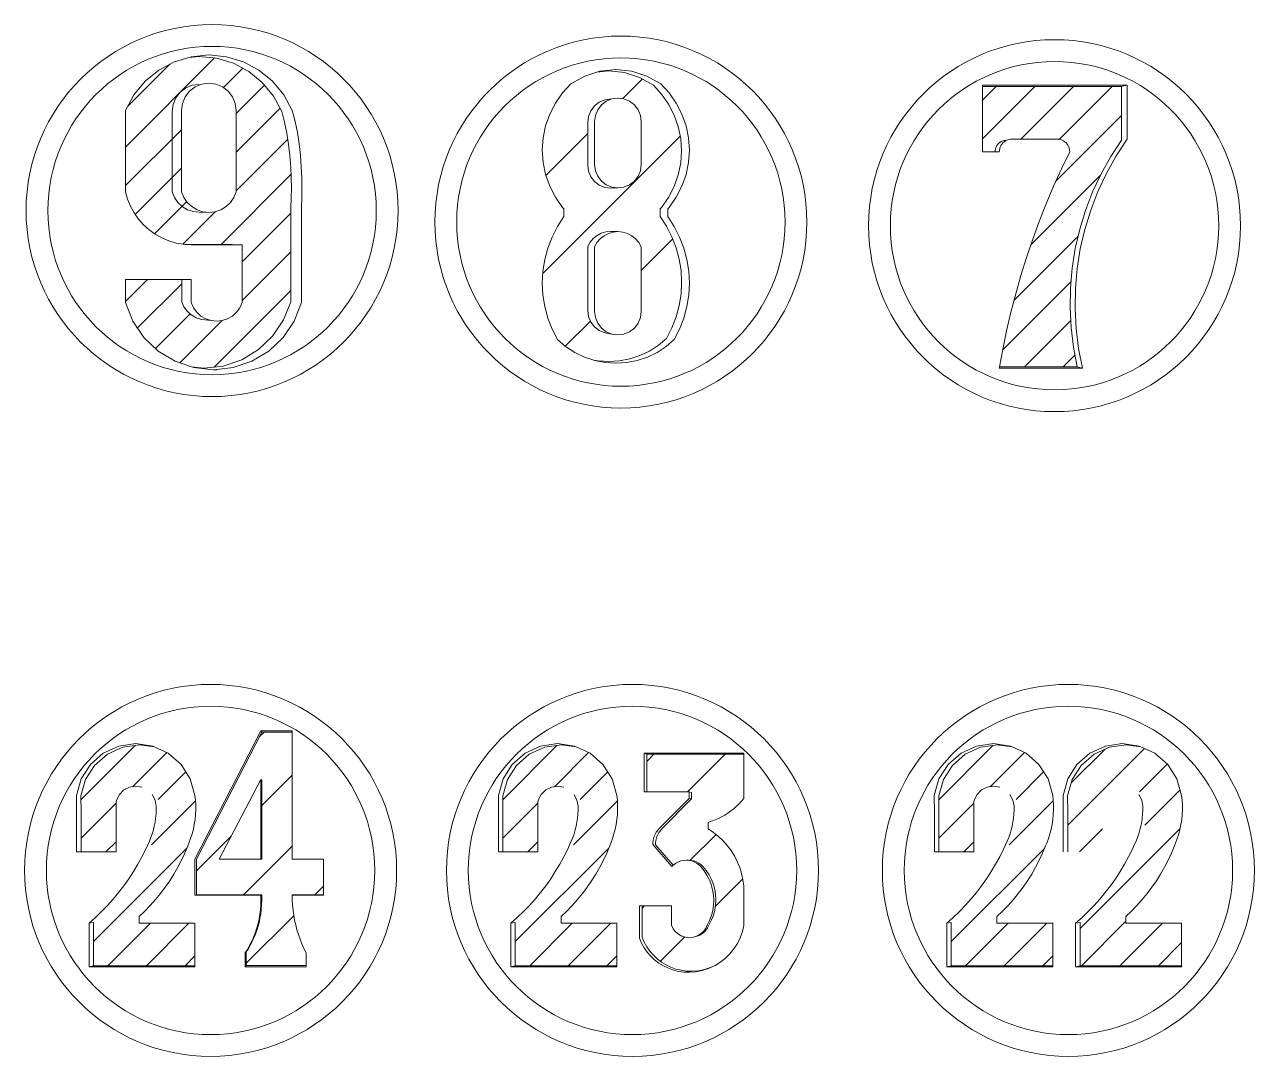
# Model space of a CAD drawing. Header units: inches. Extents: x 168 to 5693, y 62 to 1947.
# Drawn here: x 1520.5 to 1572.4, y 620.6 to 664.2 of the extents above; entities that cross this region are included whole.
import ezdxf

# ---------------------------------------------------------------- set-up
doc = ezdxf.new("R2010")
doc.units = ezdxf.units.IN
doc.header["$MEASUREMENT"] = 0
pattern_1 = [(45, (923.6918, 1201.9644), (-0.8148213, 0.8148213), [])]
pattern_2 = [(45, (923.6918, 1201.9644), (-0.8148213, 0.8148213), [])]

msp = doc.modelspace()

# ---------------------------------------------------------------- hatches: boundary and pattern name
at = {"lineweight": 20}
h = msp.add_hatch(dxfattribs=at)
h.set_pattern_fill('ANSI31', color=256, scale=9.218651)
h.set_pattern_definition(pattern_1)
h.paths.add_polyline_path([(1531.727, 656.256), (1531.737, 656.43), (1531.75, 656.86), (1531.752, 657.29), (1531.743, 657.721), (1531.724, 658.15), (1531.689, 658.655), (1531.635, 659.126), (1531.559, 659.593), (1531.463, 660.057), (1531.345, 660.516), (1530.995, 661.168), (1530.525, 661.738), (1529.954, 662.206), (1529.302, 662.554), (1528.594, 662.768), (1527.859, 662.841), (1527.416, 662.797), (1526.812, 662.614), (1526.153, 662.263), (1525.576, 661.79), (1525.101, 661.214), (1524.748, 660.556), (1524.748, 657.124), (1524.834, 656.814), (1524.954, 656.516), (1525.106, 656.234), (1525.29, 655.971), (1525.502, 655.73), (1525.74, 655.514), (1526.001, 655.327), (1526.281, 655.171), (1526.577, 655.047), (1526.886, 654.957), (1527.202, 654.903), (1527.253, 654.9), (1529.25, 654.9), (1529.674, 654.885), (1529.674, 652.44), (1529.578, 652.224), (1529.439, 652.032), (1529.263, 651.874), (1529.058, 651.755), (1528.833, 651.682), (1528.598, 651.658), (1528.363, 651.682), (1527.952, 651.729), (1527.729, 651.801), (1527.526, 651.918), (1527.352, 652.075), (1527.215, 652.265), (1527.12, 652.479), (1527.12, 653.418), (1524.748, 653.418), (1524.748, 652.44), (1525.054, 651.663), (1525.521, 650.97), (1526.125, 650.394), (1526.84, 649.962), (1527.536, 649.727), (1528.05, 649.671), (1528.872, 649.76), (1529.655, 650.025), (1530.363, 650.453), (1530.962, 651.023), (1531.424, 651.709), (1531.727, 652.479)])
h.paths.add_polyline_path([(1529.18, 656.672), (1528.992, 656.496), (1528.77, 656.363), (1528.525, 656.281), (1528.268, 656.254), (1528.012, 656.281), (1527.767, 656.363), (1527.545, 656.496), (1527.357, 656.672), (1527.211, 656.885), (1527.113, 657.124), (1527.113, 660.556), (1527.153, 660.855), (1527.268, 661.134), (1527.452, 661.373), (1527.691, 661.557), (1527.969, 661.672), (1528.268, 661.712), (1528.567, 661.672), (1528.846, 661.557), (1529.085, 661.373), (1529.269, 661.134), (1529.384, 660.855), (1529.424, 660.556), (1529.424, 657.124), (1529.326, 656.885)], flags=16)
h = msp.add_hatch(dxfattribs=at)
h.set_pattern_fill('ANSI31', color=256, scale=22.740638)
h.set_pattern_definition([(45, (251.6704, 1843.3087), (-2.0100074, 2.0100074), [])])
h.paths.add_polyline_path([(1547.336, 656.396), (1547.395, 656.461), (1547.691, 656.885), (1547.928, 657.345), (1548.1, 657.833), (1548.204, 658.339), (1548.239, 658.855), (1548.204, 659.371), (1548.1, 659.878), (1547.928, 660.366), (1547.691, 660.826), (1547.395, 661.25), (1547.044, 661.63), (1546.462, 661.957), (1545.826, 662.159), (1545.162, 662.227), (1544.66, 662.175), (1544.148, 662.013), (1543.56, 661.683), (1543.206, 661.299), (1542.907, 660.871), (1542.668, 660.406), (1542.495, 659.913), (1542.389, 659.402), (1542.354, 658.881), (1542.389, 658.36), (1542.495, 657.848), (1542.668, 657.355), (1542.907, 656.891), (1543.206, 656.462), (1543.266, 656.398), (1543.266, 656.079), (1542.993, 655.659), (1542.766, 655.212), (1542.587, 654.745), (1542.458, 654.262), (1542.38, 653.767), (1542.354, 653.267), (1542.38, 652.767), (1542.458, 652.273), (1542.587, 651.79), (1542.766, 651.322), (1542.993, 650.876), (1543.34, 650.583), (1543.722, 650.337), (1544.131, 650.141), (1544.526, 650.011), (1544.713, 649.975), (1545.162, 649.946), (1545.611, 649.975), (1546.052, 650.06), (1546.479, 650.201), (1546.884, 650.395), (1547.262, 650.639), (1547.606, 650.929), (1547.83, 651.37), (1548.008, 651.833), (1548.136, 652.312), (1548.213, 652.802), (1548.239, 653.296), (1548.213, 653.791), (1548.136, 654.281), (1548.008, 654.76), (1547.83, 655.223), (1547.606, 655.664), (1547.336, 656.08)])
h.paths.add_polyline_path([(1545.952, 655.361), (1546.135, 655.266), (1546.297, 655.137), (1546.432, 654.98), (1546.534, 654.801), (1546.534, 652.062), (1546.501, 651.807), (1546.402, 651.569), (1546.245, 651.365), (1546.041, 651.208), (1545.803, 651.109), (1545.548, 651.076), (1545.292, 651.109), (1544.995, 651.16), (1544.759, 651.257), (1544.557, 651.412), (1544.402, 651.615), (1544.304, 651.85), (1544.271, 652.103), (1544.271, 654.815), (1544.372, 654.993), (1544.505, 655.148), (1544.666, 655.276), (1544.847, 655.37), (1545.044, 655.428), (1545.248, 655.448), (1545.548, 655.44), (1545.753, 655.42)], flags=16)
h.paths.add_polyline_path([(1545.803, 657.316), (1545.548, 657.283), (1545.248, 657.273), (1544.995, 657.306), (1544.759, 657.404), (1544.557, 657.559), (1544.402, 657.761), (1544.304, 657.997), (1544.271, 658.25), (1544.271, 660.058), (1544.304, 660.31), (1544.402, 660.546), (1544.557, 660.748), (1544.759, 660.904), (1544.995, 661.001), (1545.292, 661.048), (1545.548, 661.082), (1545.803, 661.048), (1546.041, 660.949), (1546.245, 660.793), (1546.402, 660.588), (1546.501, 660.35), (1546.534, 660.095), (1546.534, 658.269), (1546.501, 658.014), (1546.402, 657.776), (1546.245, 657.572), (1546.041, 657.415)], flags=16)
h = msp.add_hatch(dxfattribs=at)
h.set_pattern_fill('ANSI31', color=256, scale=9.218651)
h.set_pattern_definition(pattern_1)
h.paths.add_polyline_path([(1564.733, 653.894), (1564.865, 654.721), (1565.054, 655.537), (1565.3, 656.338), (1565.602, 657.119), (1565.958, 657.877), (1566.366, 658.609), (1566.825, 659.31), (1566.825, 661.574), (1560.955, 661.574), (1560.955, 658.817), (1561.477, 658.817), (1561.482, 658.89), (1561.526, 659.02), (1561.602, 659.134), (1561.705, 659.225), (1561.828, 659.285), (1561.862, 659.292), (1561.797, 659.27), (1561.736, 659.24), (1561.679, 659.202), (1561.628, 659.157), (1561.583, 659.105), (1561.545, 659.049), (1561.515, 658.987), (1561.493, 658.923), (1561.479, 658.856), (1561.477, 658.817), (1561.658, 658.817), (1561.665, 658.92), (1561.709, 659.051), (1561.787, 659.167), (1561.891, 659.258), (1562.015, 659.319), (1562.117, 659.34), (1562.186, 659.344), (1564.159, 659.344), (1564.282, 659.319), (1564.406, 659.258), (1564.509, 659.166), (1564.585, 659.051), (1564.627, 658.92), (1564.633, 658.817), (1564.284, 658.092), (1563.953, 657.359), (1563.64, 656.618), (1563.345, 655.87), (1563.069, 655.115), (1562.811, 654.353), (1562.572, 653.585), (1562.351, 652.812), (1562.149, 652.033), (1561.966, 651.25), (1561.803, 650.463), (1561.669, 649.732), (1564.955, 649.732), (1564.794, 650.554), (1564.691, 651.385), (1564.646, 652.222), (1564.66, 653.059)])
h = msp.add_hatch(dxfattribs=at)
h.set_pattern_fill('ANSI31', color=256, scale=17)
h.set_pattern_definition([(45, (510.395, 1516.3864), (-1.502602, 1.502602), [])])
h.paths.add_polyline_path([(1531.785, 634.299), (1530.501, 634.299), (1527.743, 628.929), (1527.743, 627.422), (1530.501, 627.422), (1530.501, 627.197), (1530.497, 627.004), (1530.483, 626.811), (1530.46, 626.62), (1530.427, 626.43), (1530.386, 626.241), (1530.335, 626.055), (1530.275, 625.872), (1530.207, 625.691), (1530.129, 625.515), (1530.044, 625.342), (1529.95, 625.173), (1529.847, 625.01), (1529.847, 624.429), (1532.372, 624.429), (1532.372, 624.965), (1532.28, 625.155), (1532.196, 625.348), (1532.119, 625.544), (1532.05, 625.744), (1531.989, 625.945), (1531.936, 626.149), (1531.891, 626.355), (1531.853, 626.562), (1531.824, 626.771), (1531.803, 626.98), (1531.79, 627.191), (1531.785, 627.422), (1533.104, 627.422), (1533.104, 628.923), (1531.785, 628.923)])
h.paths.add_polyline_path([(1530.466, 632.294), (1530.501, 632.267), (1530.501, 628.929), (1530.466, 628.923), (1528.707, 628.923)], flags=16)
h = msp.add_hatch(dxfattribs=at)
h.set_pattern_fill('ANSI31', color=256, scale=9.218651)
h.set_pattern_definition([(45, (887.4561, 1201.9644), (-0.8148213, 0.8148213), [])])
h.paths.add_polyline_path([(1527.681, 626.221), (1525.324, 626.221), (1525.324, 626.498), (1525.564, 626.728), (1525.795, 626.967), (1526.016, 627.216), (1526.226, 627.473), (1526.426, 627.739), (1526.615, 628.013), (1526.792, 628.294), (1526.957, 628.583), (1527.111, 628.878), (1527.252, 629.179), (1527.381, 629.486), (1527.424, 629.605), (1527.497, 629.797), (1527.559, 629.993), (1527.612, 630.192), (1527.653, 630.393), (1527.685, 630.596), (1527.705, 630.8), (1527.715, 631.006), (1527.715, 631.211), (1527.703, 631.416), (1527.681, 631.621), (1527.483, 632.316), (1527.095, 632.927), (1526.551, 633.403), (1525.96, 633.675), (1525.342, 633.764), (1524.633, 633.662), (1523.983, 633.362), (1523.443, 632.891), (1523.06, 632.286), (1522.864, 631.597), (1522.87, 630.881), (1522.87, 629.233), (1524.346, 629.233), (1524.346, 631.399), (1524.485, 631.66), (1524.676, 631.846), (1524.914, 631.966), (1525.178, 632.007), (1525.342, 631.98), (1525.442, 631.966), (1525.446, 631.964), (1525.603, 631.939), (1525.84, 631.821), (1526.029, 631.636), (1526.153, 631.403), (1526.2, 631.143), (1526.2, 630.976), (1526.192, 630.809), (1526.176, 630.642), (1526.152, 630.477), (1526.12, 630.313), (1526.081, 630.15), (1526.033, 629.99), (1525.977, 629.832), (1525.915, 629.677), (1525.844, 629.526), (1525.766, 629.352), (1525.605, 629.033), (1525.432, 628.719), (1525.248, 628.413), (1525.052, 628.113), (1524.845, 627.821), (1524.628, 627.537), (1524.4, 627.262), (1524.162, 626.995), (1523.914, 626.737), (1523.656, 626.489), (1523.39, 626.25), (1523.39, 624.426), (1527.681, 624.426)])
h = msp.add_hatch(dxfattribs=at)
h.set_pattern_fill('ANSI31', color=256, scale=9.218651)
h.set_pattern_definition([(45, (905.2777, 1201.9644), (-0.8148213, 0.8148213), [])])
h.paths.add_polyline_path([(1545.503, 626.221), (1543.145, 626.221), (1543.145, 626.498), (1543.386, 626.728), (1543.617, 626.967), (1543.838, 627.216), (1544.048, 627.473), (1544.248, 627.739), (1544.436, 628.013), (1544.614, 628.294), (1544.779, 628.583), (1544.932, 628.878), (1545.074, 629.179), (1545.202, 629.486), (1545.246, 629.605), (1545.318, 629.797), (1545.381, 629.993), (1545.433, 630.192), (1545.475, 630.393), (1545.506, 630.596), (1545.527, 630.8), (1545.537, 631.006), (1545.536, 631.211), (1545.525, 631.416), (1545.503, 631.621), (1545.304, 632.316), (1544.917, 632.927), (1544.373, 633.403), (1543.782, 633.675), (1543.164, 633.764), (1542.455, 633.662), (1541.804, 633.362), (1541.265, 632.891), (1540.882, 632.286), (1540.685, 631.597), (1540.692, 630.881), (1540.692, 629.233), (1542.168, 629.233), (1542.168, 631.399), (1542.306, 631.66), (1542.497, 631.846), (1542.736, 631.966), (1543, 632.007), (1543.164, 631.98), (1543.263, 631.966), (1543.267, 631.964), (1543.425, 631.939), (1543.661, 631.821), (1543.85, 631.636), (1543.975, 631.403), (1544.022, 631.143), (1544.022, 630.976), (1544.014, 630.809), (1543.998, 630.642), (1543.974, 630.477), (1543.942, 630.313), (1543.902, 630.15), (1543.855, 629.99), (1543.799, 629.832), (1543.736, 629.677), (1543.666, 629.526), (1543.587, 629.352), (1543.427, 629.033), (1543.254, 628.719), (1543.07, 628.413), (1542.874, 628.113), (1542.667, 627.821), (1542.45, 627.537), (1542.222, 627.262), (1541.983, 626.995), (1541.735, 626.737), (1541.478, 626.489), (1541.211, 626.25), (1541.211, 624.426), (1545.503, 624.426)])
h = msp.add_hatch(dxfattribs=at)
h.set_pattern_fill('ANSI31', color=256, scale=17)
h.set_pattern_definition([(45, (515.5458, 1516.1474), (-1.502602, 1.502602), [])])
h.paths.add_polyline_path([(1550.873, 633.357), (1546.77, 633.357), (1546.77, 631.768), (1548.559, 631.768), (1548.657, 631.74), (1548.657, 631.47), (1547.391, 630.192), (1547.312, 630.101), (1547.277, 630.051), (1547.246, 629.999), (1547.219, 629.945), (1547.195, 629.89), (1547.176, 629.833), (1547.16, 629.774), (1547.149, 629.715), (1547.138, 629.595), (1547.139, 629.534), (1547.883, 628.667), (1547.907, 628.691), (1548, 628.758), (1548.102, 628.812), (1548.21, 628.851), (1548.322, 628.875), (1548.437, 628.883), (1548.535, 628.883), (1548.649, 628.875), (1548.76, 628.852), (1548.867, 628.813), (1548.968, 628.76), (1549.06, 628.693), (1549.142, 628.614), (1549.28, 628.444), (1549.4, 628.26), (1549.5, 628.065), (1549.579, 627.86), (1549.636, 627.648), (1549.671, 627.432), (1549.684, 627.213), (1549.673, 626.994), (1549.64, 626.777), (1549.584, 626.565), (1549.507, 626.36), (1549.408, 626.164), (1549.338, 626.019), (1549.24, 625.891), (1549.118, 625.785), (1548.978, 625.707), (1548.884, 625.675), (1548.728, 625.626), (1548.567, 625.61), (1548.405, 625.626), (1548.25, 625.675), (1548.107, 625.754), (1547.984, 625.861), (1547.886, 625.99), (1547.815, 626.137), (1547.815, 626.953), (1546.572, 626.953), (1546.572, 625.625), (1546.66, 625.418), (1546.77, 625.221), (1546.899, 625.036), (1547.046, 624.866), (1547.21, 624.712), (1547.389, 624.575), (1547.582, 624.458), (1547.785, 624.361), (1547.997, 624.285), (1548.216, 624.232), (1548.439, 624.201), (1548.664, 624.194), (1548.935, 624.216), (1549.202, 624.269), (1549.461, 624.353), (1549.652, 624.439), (1549.857, 624.562), (1550.075, 624.73), (1550.273, 624.921), (1550.447, 625.133), (1550.596, 625.364), (1550.718, 625.61), (1550.81, 625.869), (1550.873, 626.137), (1550.873, 627.527), (1550.861, 627.795), (1550.827, 628.06), (1550.77, 628.322), (1550.691, 628.578), (1550.59, 628.826), (1550.469, 629.065), (1550.327, 629.292), (1550.167, 629.506), (1549.989, 629.706), (1549.794, 629.89), (1549.585, 630.057), (1549.361, 630.205), (1549.361, 630.477), (1549.508, 630.526), (1549.651, 630.582), (1549.792, 630.644), (1549.929, 630.714), (1550.063, 630.791), (1550.193, 630.873), (1550.319, 630.963), (1550.44, 631.058), (1550.556, 631.159), (1550.667, 631.266), (1550.773, 631.378), (1550.873, 631.496)])
h = msp.add_hatch(dxfattribs=at)
h.set_pattern_fill('ANSI31', color=256, scale=9.218651)
h.set_pattern_definition(pattern_2)
h.paths.add_polyline_path([(1563.917, 626.221), (1561.559, 626.221), (1561.559, 626.498), (1561.8, 626.728), (1562.031, 626.967), (1562.252, 627.216), (1562.462, 627.473), (1562.662, 627.739), (1562.85, 628.013), (1563.028, 628.294), (1563.193, 628.583), (1563.347, 628.878), (1563.488, 629.179), (1563.616, 629.486), (1563.66, 629.605), (1563.732, 629.797), (1563.795, 629.993), (1563.847, 630.192), (1563.889, 630.393), (1563.92, 630.596), (1563.941, 630.8), (1563.951, 631.006), (1563.95, 631.211), (1563.939, 631.416), (1563.917, 631.621), (1563.718, 632.316), (1563.331, 632.927), (1562.787, 633.403), (1562.196, 633.675), (1561.578, 633.764), (1560.869, 633.662), (1560.218, 633.362), (1559.679, 632.891), (1559.296, 632.286), (1559.099, 631.597), (1559.106, 630.881), (1559.106, 629.233), (1560.582, 629.233), (1560.582, 631.399), (1560.72, 631.66), (1560.911, 631.846), (1561.15, 631.966), (1561.414, 632.007), (1561.578, 631.98), (1561.677, 631.966), (1561.682, 631.964), (1561.839, 631.939), (1562.075, 631.821), (1562.264, 631.636), (1562.389, 631.403), (1562.436, 631.143), (1562.436, 630.976), (1562.428, 630.809), (1562.412, 630.642), (1562.388, 630.477), (1562.356, 630.313), (1562.316, 630.15), (1562.269, 629.99), (1562.213, 629.832), (1562.15, 629.677), (1562.08, 629.526), (1562.001, 629.352), (1561.841, 629.033), (1561.668, 628.719), (1561.484, 628.413), (1561.288, 628.113), (1561.081, 627.821), (1560.864, 627.537), (1560.636, 627.262), (1560.397, 626.995), (1560.149, 626.737), (1559.892, 626.489), (1559.625, 626.25), (1559.625, 624.426), (1563.917, 624.426)])
h = msp.add_hatch(dxfattribs=at)
h.set_pattern_fill('ANSI31', color=256, scale=9.218651)
h.set_pattern_definition(pattern_2)
h.paths.add_polyline_path([(1569.359, 626.221), (1567.002, 626.221), (1567.002, 626.498), (1567.242, 626.728), (1567.473, 626.967), (1567.694, 627.216), (1567.905, 627.473), (1568.104, 627.739), (1568.293, 628.013), (1568.47, 628.294), (1568.635, 628.583), (1568.789, 628.878), (1568.93, 629.179), (1569.059, 629.486), (1569.102, 629.605), (1569.175, 629.797), (1569.237, 629.993), (1569.29, 630.192), (1569.332, 630.393), (1569.363, 630.596), (1569.384, 630.8), (1569.394, 631.006), (1569.393, 631.211), (1569.381, 631.416), (1569.359, 631.621), (1569.161, 632.316), (1568.774, 632.927), (1568.229, 633.403), (1567.638, 633.675), (1567.02, 633.764), (1566.311, 633.662), (1565.661, 633.362), (1565.122, 632.891), (1564.738, 632.286), (1564.542, 631.597), (1564.549, 630.881), (1564.549, 629.233), (1566.024, 629.233), (1566.024, 631.399), (1566.163, 631.66), (1566.354, 631.846), (1566.592, 631.966), (1566.856, 632.007), (1567.02, 631.98), (1567.12, 631.966), (1567.124, 631.964), (1567.281, 631.939), (1567.518, 631.821), (1567.707, 631.636), (1567.831, 631.403), (1567.878, 631.143), (1567.878, 630.976), (1567.871, 630.809), (1567.855, 630.642), (1567.831, 630.477), (1567.799, 630.313), (1567.759, 630.15), (1567.711, 629.99), (1567.656, 629.832), (1567.593, 629.677), (1567.522, 629.526), (1567.444, 629.352), (1567.283, 629.033), (1567.11, 628.719), (1566.926, 628.413), (1566.73, 628.113), (1566.524, 627.821), (1566.306, 627.537), (1566.078, 627.262), (1565.84, 626.995), (1565.592, 626.737), (1565.334, 626.489), (1565.068, 626.25), (1565.068, 624.426), (1569.359, 624.426)])

# ---------------------------------------------------------------- linework, layer by layer
for p, q in [((1545.342, 655.42), (1545.143, 655.361)), ((1545.548, 655.44), (1545.342, 655.42)), ((1561.669, 649.732), (1564.955, 649.732)), ((1530.501, 634.299), (1531.785, 634.299)), ((1546.654, 633.401), (1546.654, 631.768)), ((1546.77, 633.357), (1546.77, 631.768)), ((1530.466, 628.923), (1530.466, 632.294)), ((1546.654, 631.768), (1546.77, 631.768)), ((1546.77, 631.768), (1548.559, 631.768)), ((1548.559, 631.768), (1548.657, 631.74)), ((1548.657, 631.74), (1548.657, 631.47)), ((1548.884, 625.675), (1548.728, 625.626))]:
    msp.add_line(p, q, dxfattribs=at)
for points in [[(1526.812, 662.614), (1527.416, 662.797), (1527.526, 662.83), (1528.269, 662.903), (1529.012, 662.83), (1529.726, 662.614), (1530.384, 662.263), (1530.962, 661.79), (1531.436, 661.214), (1531.789, 660.556), (1531.908, 660.093), (1532.006, 659.624), (1532.082, 659.152), (1532.137, 658.676), (1532.172, 658.167), (1532.192, 657.733), (1532.2, 657.299), (1532.198, 656.864), (1532.185, 656.43), (1532.175, 656.254), (1532.175, 652.44), (1531.869, 651.663), (1531.403, 650.97), (1530.798, 650.394), (1530.083, 649.962), (1529.292, 649.695), (1528.598, 649.619)], [(1526.812, 662.614), (1526.153, 662.263), (1525.576, 661.79), (1525.101, 661.214), (1524.748, 660.556), (1524.748, 657.124), (1524.834, 656.814), (1524.954, 656.516), (1525.106, 656.234), (1525.29, 655.971), (1525.502, 655.73), (1525.74, 655.514), (1526.001, 655.327), (1526.281, 655.171), (1526.577, 655.047), (1526.886, 654.957), (1527.202, 654.903), (1527.253, 654.9), (1527.522, 654.885), (1529.674, 654.885)], [(1527.536, 649.727), (1528.05, 649.671), (1528.872, 649.76), (1529.655, 650.025), (1530.363, 650.453), (1530.962, 651.023), (1531.424, 651.709), (1531.727, 652.479), (1531.727, 656.256), (1531.737, 656.43), (1531.75, 656.86), (1531.752, 657.29), (1531.743, 657.721), (1531.724, 658.15), (1531.689, 658.655), (1531.635, 659.126), (1531.559, 659.593), (1531.463, 660.057), (1531.345, 660.516), (1530.995, 661.168), (1530.525, 661.738), (1529.954, 662.206), (1529.302, 662.554), (1528.594, 662.768), (1527.859, 662.841), (1527.416, 662.797)], [(1543.266, 656.079), (1543.266, 656.398), (1543.206, 656.462), (1542.907, 656.891), (1542.668, 657.355), (1542.495, 657.848), (1542.389, 658.36), (1542.354, 658.881), (1542.389, 659.402), (1542.495, 659.913), (1542.668, 660.406), (1542.907, 660.871), (1543.206, 661.299), (1543.56, 661.683), (1544.148, 662.013), (1544.66, 662.175), (1544.79, 662.217)], [(1544.526, 650.011), (1544.713, 649.975), (1545.162, 649.946), (1545.611, 649.975), (1546.052, 650.06), (1546.479, 650.201), (1546.884, 650.395), (1547.262, 650.639), (1547.606, 650.929), (1547.83, 651.37), (1548.008, 651.833), (1548.136, 652.312), (1548.213, 652.802), (1548.239, 653.296), (1548.213, 653.791), (1548.136, 654.281), (1548.008, 654.76), (1547.83, 655.223), (1547.606, 655.664), (1547.336, 656.08), (1547.336, 656.396), (1547.395, 656.461), (1547.691, 656.885), (1547.928, 657.345), (1548.1, 657.833), (1548.204, 658.339), (1548.239, 658.855), (1548.204, 659.371), (1548.1, 659.878), (1547.928, 660.366), (1547.691, 660.826), (1547.395, 661.25), (1547.044, 661.63), (1546.462, 661.957), (1545.826, 662.159), (1545.162, 662.227), (1544.66, 662.175)], [(1547.656, 656.079), (1547.656, 656.398), (1547.716, 656.462), (1548.015, 656.891), (1548.254, 657.355), (1548.427, 657.848), (1548.533, 658.36), (1548.568, 658.881), (1548.533, 659.402), (1548.427, 659.913), (1548.254, 660.406), (1548.015, 660.871), (1547.716, 661.299), (1547.362, 661.683), (1546.774, 662.013), (1546.132, 662.217), (1545.461, 662.286), (1544.79, 662.217)], [(1527.858, 661.66), (1527.562, 661.621), (1527.286, 661.507), (1527.049, 661.325), (1526.868, 661.088), (1526.753, 660.813), (1526.714, 660.516), (1526.714, 657.117), (1526.811, 656.88), (1526.956, 656.67), (1527.142, 656.495), (1527.362, 656.364), (1527.604, 656.283), (1527.858, 656.256), (1528.268, 656.254), (1528.525, 656.281), (1528.77, 656.363), (1528.992, 656.496), (1529.18, 656.672), (1529.326, 656.885), (1529.424, 657.124), (1529.424, 660.556)], [(1529.424, 660.556), (1529.384, 660.855), (1529.269, 661.134), (1529.085, 661.373), (1528.846, 661.557), (1528.567, 661.672), (1528.268, 661.712), (1527.969, 661.672), (1527.691, 661.557), (1527.452, 661.373), (1527.268, 661.134), (1527.153, 660.855), (1527.113, 660.556), (1527.113, 657.124), (1527.211, 656.885), (1527.357, 656.672), (1527.545, 656.496), (1527.767, 656.363), (1528.012, 656.281), (1528.268, 656.254)], [(1567.061, 661.63), (1566.825, 661.574), (1560.955, 661.574)], [(1566.825, 661.574), (1566.825, 659.31), (1566.366, 658.609), (1565.958, 657.877), (1565.602, 657.119), (1565.3, 656.338), (1565.054, 655.537), (1564.865, 654.721), (1564.733, 653.894), (1564.66, 653.059), (1564.646, 652.222), (1564.691, 651.385), (1564.794, 650.554), (1564.955, 649.732), (1565.173, 649.672), (1565.01, 650.502), (1564.906, 651.341), (1564.86, 652.186), (1564.875, 653.032), (1564.949, 653.875), (1565.081, 654.71), (1565.273, 655.534), (1565.521, 656.343), (1565.826, 657.132), (1566.185, 657.898), (1566.598, 658.636), (1567.061, 659.344), (1567.061, 661.63), (1560.955, 661.63), (1560.955, 661.574), (1560.955, 658.817), (1561.477, 658.817), (1561.658, 658.817), (1561.663, 658.885), (1561.676, 658.953), (1561.698, 659.018), (1561.729, 659.08), (1561.767, 659.138), (1561.813, 659.19), (1561.865, 659.235), (1561.922, 659.273), (1561.984, 659.304), (1562.049, 659.326), (1562.117, 659.34), (1562.186, 659.344), (1564.113, 659.344), (1564.181, 659.34), (1564.248, 659.326), (1564.313, 659.304), (1564.375, 659.273), (1564.432, 659.235), (1564.483, 659.189), (1564.528, 659.137), (1564.566, 659.08), (1564.595, 659.018), (1564.617, 658.953), (1564.629, 658.885), (1564.633, 658.817), (1564.284, 658.092), (1563.953, 657.359), (1563.64, 656.618), (1563.345, 655.87), (1563.069, 655.115), (1562.811, 654.353), (1562.572, 653.585), (1562.351, 652.812), (1562.149, 652.033), (1561.966, 651.25), (1561.803, 650.463), (1561.669, 649.732), (1561.658, 649.672), (1565.173, 649.672)], [(1545.292, 661.048), (1545.054, 660.949), (1544.85, 660.793), (1544.693, 660.588), (1544.594, 660.35), (1544.561, 660.095), (1544.561, 658.269), (1544.594, 658.014), (1544.693, 657.776), (1544.85, 657.572), (1545.054, 657.415), (1545.292, 657.316), (1545.548, 657.283)], [(1561.929, 659.305), (1561.862, 659.292), (1561.797, 659.27), (1561.736, 659.24), (1561.679, 659.202), (1561.628, 659.157), (1561.583, 659.105), (1561.545, 659.049), (1561.515, 658.987), (1561.493, 658.923), (1561.479, 658.856), (1561.477, 658.817)], [(1543.266, 656.079), (1542.993, 655.659), (1542.766, 655.212), (1542.587, 654.745), (1542.458, 654.262), (1542.38, 653.767), (1542.354, 653.267), (1542.38, 652.767), (1542.458, 652.273), (1542.587, 651.79), (1542.766, 651.322), (1542.993, 650.876), (1543.34, 650.583), (1543.722, 650.337), (1544.131, 650.141), (1544.526, 650.011), (1544.562, 649.999)], [(1544.562, 649.999), (1545.008, 649.913), (1545.461, 649.884), (1545.914, 649.913), (1546.36, 649.999), (1546.791, 650.141), (1547.2, 650.337), (1547.582, 650.583), (1547.929, 650.876), (1548.155, 651.322), (1548.335, 651.79), (1548.464, 652.273), (1548.542, 652.767), (1548.568, 653.267), (1548.542, 653.767), (1548.464, 654.262), (1548.335, 654.745), (1548.155, 655.212), (1547.929, 655.659), (1547.656, 656.079)], [(1545.143, 655.361), (1544.96, 655.266), (1544.798, 655.137), (1544.663, 654.98), (1544.561, 654.801), (1544.561, 652.062), (1544.594, 651.807), (1544.693, 651.569), (1544.85, 651.365), (1545.054, 651.208), (1545.292, 651.109)], [(1528.598, 651.658), (1528.833, 651.682), (1529.058, 651.755), (1529.263, 651.874), (1529.439, 652.032), (1529.578, 652.224), (1529.674, 652.44), (1529.674, 654.885), (1529.25, 654.9), (1527.253, 654.9)], [(1528.462, 649.604), (1527.631, 649.695), (1527.536, 649.727), (1526.84, 649.962), (1526.125, 650.394), (1525.521, 650.97), (1525.054, 651.663), (1524.748, 652.44), (1524.748, 653.418), (1527.12, 653.418), (1527.522, 653.418), (1527.522, 652.44), (1527.618, 652.224), (1527.757, 652.032), (1527.933, 651.874), (1528.138, 651.755), (1528.363, 651.682)], [(1528.598, 651.658), (1528.363, 651.682), (1527.952, 651.729), (1527.729, 651.801), (1527.526, 651.918), (1527.352, 652.075), (1527.215, 652.265), (1527.12, 652.479), (1527.12, 653.418)], [(1527.681, 627.401), (1527.681, 628.923), (1530.466, 634.346)], [(1531.785, 627.401), (1533.104, 627.401), (1533.104, 627.422), (1533.104, 628.923), (1531.785, 628.923), (1531.785, 634.299), (1531.785, 634.346), (1530.466, 634.346), (1530.501, 634.299), (1527.743, 628.929), (1527.743, 627.422)], [(1522.682, 629.233), (1522.682, 630.897), (1522.675, 631.621), (1522.873, 632.316), (1523.261, 632.927), (1523.805, 633.403), (1524.462, 633.705), (1525.178, 633.809), (1525.894, 633.705), (1525.96, 633.675), (1526.551, 633.403), (1527.095, 632.927), (1527.483, 632.316), (1527.681, 631.621), (1527.703, 631.416), (1527.715, 631.211), (1527.715, 631.006), (1527.705, 630.8), (1527.685, 630.596), (1527.653, 630.393), (1527.612, 630.192), (1527.559, 629.993), (1527.497, 629.797), (1527.424, 629.605), (1527.381, 629.486), (1527.252, 629.179), (1527.111, 628.878), (1526.957, 628.583), (1526.792, 628.294), (1526.615, 628.013), (1526.426, 627.739), (1526.226, 627.473), (1526.016, 627.216), (1525.795, 626.967), (1525.564, 626.728), (1525.324, 626.498), (1525.324, 626.221), (1527.681, 626.221), (1527.681, 624.426), (1527.681, 624.379), (1523.206, 624.379)], [(1522.87, 629.233), (1522.87, 630.881), (1522.864, 631.597), (1523.06, 632.286), (1523.443, 632.891), (1523.983, 633.362), (1524.633, 633.662), (1525.342, 633.764), (1525.96, 633.675)], [(1540.503, 629.233), (1540.503, 630.897), (1540.497, 631.621), (1540.695, 632.316), (1541.082, 632.927), (1541.627, 633.403), (1542.284, 633.705), (1543, 633.809), (1543.715, 633.705), (1543.782, 633.675), (1544.373, 633.403), (1544.917, 632.927), (1545.304, 632.316), (1545.503, 631.621), (1545.525, 631.416), (1545.536, 631.211), (1545.537, 631.006), (1545.527, 630.8), (1545.506, 630.596), (1545.475, 630.393), (1545.433, 630.192), (1545.381, 629.993), (1545.318, 629.797), (1545.246, 629.605), (1545.202, 629.486), (1545.074, 629.179), (1544.932, 628.878), (1544.779, 628.583), (1544.614, 628.294), (1544.436, 628.013), (1544.248, 627.739), (1544.048, 627.473), (1543.838, 627.216), (1543.617, 626.967), (1543.386, 626.728), (1543.145, 626.498), (1543.145, 626.221), (1545.503, 626.221), (1545.503, 624.426), (1545.503, 624.379), (1541.028, 624.379)], [(1540.692, 629.233), (1540.692, 630.881), (1540.685, 631.597), (1540.882, 632.286), (1541.265, 632.891), (1541.804, 633.362), (1542.455, 633.662), (1543.164, 633.764), (1543.782, 633.675)], [(1550.075, 624.73), (1550.273, 624.921), (1550.447, 625.133), (1550.596, 625.364), (1550.718, 625.61), (1550.81, 625.869), (1550.873, 626.137), (1550.873, 627.527), (1550.861, 627.795), (1550.827, 628.06), (1550.77, 628.322), (1550.691, 628.578), (1550.59, 628.826), (1550.469, 629.065), (1550.327, 629.292), (1550.167, 629.506), (1549.989, 629.706), (1549.794, 629.89), (1549.585, 630.057), (1549.361, 630.205), (1549.361, 630.477), (1549.508, 630.526), (1549.651, 630.582), (1549.792, 630.644), (1549.929, 630.714), (1550.063, 630.791), (1550.193, 630.873), (1550.319, 630.963), (1550.44, 631.058), (1550.556, 631.159), (1550.667, 631.266), (1550.773, 631.378), (1550.873, 631.496), (1550.873, 633.357)], [(1558.918, 629.233), (1558.918, 630.897), (1558.911, 631.621), (1559.109, 632.316), (1559.496, 632.927), (1560.041, 633.403), (1560.698, 633.705), (1561.414, 633.809), (1562.129, 633.705), (1562.196, 633.675), (1562.787, 633.403), (1563.331, 632.927), (1563.718, 632.316), (1563.917, 631.621), (1563.939, 631.416), (1563.95, 631.211), (1563.951, 631.006), (1563.941, 630.8), (1563.92, 630.596), (1563.889, 630.393), (1563.847, 630.192), (1563.795, 629.993), (1563.732, 629.797), (1563.66, 629.605), (1563.616, 629.486), (1563.488, 629.179), (1563.347, 628.878), (1563.193, 628.583), (1563.028, 628.294), (1562.85, 628.013), (1562.662, 627.739), (1562.462, 627.473), (1562.252, 627.216), (1562.031, 626.967), (1561.8, 626.728), (1561.559, 626.498), (1561.559, 626.221), (1563.917, 626.221), (1563.917, 624.426), (1563.917, 624.379), (1559.442, 624.379)], [(1559.106, 629.233), (1559.106, 630.881), (1559.099, 631.597), (1559.296, 632.286), (1559.679, 632.891), (1560.218, 633.362), (1560.869, 633.662), (1561.578, 633.764), (1562.196, 633.675)], [(1564.36, 629.233), (1564.36, 630.897), (1564.353, 631.621), (1564.551, 632.316), (1564.939, 632.927), (1565.483, 633.403), (1566.14, 633.705), (1566.856, 633.809), (1567.572, 633.705), (1567.638, 633.675), (1568.229, 633.403), (1568.774, 632.927), (1569.161, 632.316), (1569.359, 631.621), (1569.381, 631.416), (1569.393, 631.211), (1569.394, 631.006), (1569.384, 630.8), (1569.363, 630.596), (1569.332, 630.393), (1569.29, 630.192), (1569.237, 629.993), (1569.175, 629.797), (1569.102, 629.605), (1569.059, 629.486), (1568.93, 629.179), (1568.789, 628.878), (1568.635, 628.583), (1568.47, 628.294), (1568.293, 628.013), (1568.104, 627.739), (1567.905, 627.473), (1567.694, 627.216), (1567.473, 626.967), (1567.242, 626.728), (1567.002, 626.498), (1567.002, 626.221), (1569.359, 626.221), (1569.359, 624.426), (1569.359, 624.379), (1564.884, 624.379)], [(1564.549, 629.233), (1564.549, 630.881), (1564.542, 631.597), (1564.738, 632.286), (1565.122, 632.891), (1565.661, 633.362), (1566.311, 633.662), (1567.02, 633.764), (1567.638, 633.675)], [(1522.682, 629.233), (1522.871, 629.233), (1524.347, 629.233), (1524.347, 631.353), (1524.361, 631.426), (1524.486, 631.662), (1524.677, 631.849), (1524.916, 631.968), (1525.18, 632.009), (1525.344, 631.982), (1525.444, 631.968), (1525.448, 631.966)], [(1540.503, 629.233), (1540.692, 629.233), (1542.169, 629.233), (1542.169, 631.353), (1542.182, 631.426), (1542.308, 631.662), (1542.499, 631.849), (1542.738, 631.968), (1543.002, 632.009), (1543.166, 631.982), (1543.266, 631.968), (1543.27, 631.966)], [(1548.559, 631.768), (1548.559, 631.496), (1548.657, 631.47), (1547.391, 630.192), (1547.312, 630.101), (1547.277, 630.051), (1547.246, 629.999), (1547.219, 629.945), (1547.195, 629.89), (1547.176, 629.833), (1547.16, 629.774), (1547.149, 629.715), (1547.138, 629.595), (1547.139, 629.534), (1547.883, 628.667)], [(1558.918, 629.233), (1559.106, 629.233), (1560.583, 629.233), (1560.583, 631.353), (1560.596, 631.426), (1560.722, 631.662), (1560.913, 631.849), (1561.152, 631.968), (1561.416, 632.009), (1561.58, 631.982), (1561.68, 631.968), (1561.684, 631.966)], [(1525.871, 631.66), (1525.997, 631.425), (1526.044, 631.162), (1526.045, 630.993), (1526.037, 630.824), (1526.02, 630.656), (1525.996, 630.489), (1525.964, 630.323), (1525.924, 630.159), (1525.875, 629.998), (1525.82, 629.838), (1525.756, 629.682), (1525.685, 629.529), (1525.606, 629.353), (1525.443, 629.031), (1525.269, 628.714), (1525.083, 628.405), (1524.885, 628.102), (1524.676, 627.807), (1524.457, 627.521), (1524.226, 627.242), (1523.986, 626.973), (1523.735, 626.712), (1523.475, 626.461), (1523.206, 626.221), (1523.206, 624.379), (1523.39, 624.426), (1527.681, 624.426)], [(1543.693, 631.66), (1543.818, 631.425), (1543.866, 631.162), (1543.866, 630.993), (1543.858, 630.824), (1543.842, 630.656), (1543.818, 630.489), (1543.786, 630.323), (1543.745, 630.159), (1543.697, 629.998), (1543.641, 629.838), (1543.578, 629.682), (1543.507, 629.529), (1543.427, 629.353), (1543.265, 629.031), (1543.091, 628.714), (1542.904, 628.405), (1542.707, 628.102), (1542.498, 627.807), (1542.278, 627.521), (1542.048, 627.242), (1541.808, 626.973), (1541.557, 626.712), (1541.297, 626.461), (1541.028, 626.221), (1541.028, 624.379), (1541.211, 624.426), (1545.503, 624.426)], [(1548.559, 631.496), (1547.281, 630.205), (1547.201, 630.113), (1547.167, 630.062), (1547.135, 630.01), (1547.108, 629.956), (1547.084, 629.899), (1547.064, 629.842), (1547.048, 629.783), (1547.037, 629.723), (1547.026, 629.601), (1547.027, 629.54), (1547.825, 628.611), (1547.883, 628.667), (1547.907, 628.691), (1548, 628.758), (1548.102, 628.812), (1548.21, 628.851), (1548.322, 628.875), (1548.437, 628.883)], [(1562.107, 631.66), (1562.232, 631.425), (1562.28, 631.162), (1562.28, 630.993), (1562.272, 630.824), (1562.256, 630.656), (1562.232, 630.489), (1562.2, 630.323), (1562.159, 630.159), (1562.111, 629.998), (1562.055, 629.838), (1561.992, 629.682), (1561.921, 629.529), (1561.841, 629.353), (1561.679, 629.031), (1561.505, 628.714), (1561.318, 628.405), (1561.121, 628.102), (1560.912, 627.807), (1560.692, 627.521), (1560.462, 627.242), (1560.222, 626.973), (1559.971, 626.712), (1559.711, 626.461), (1559.442, 626.221), (1559.442, 624.379), (1559.625, 624.426), (1563.917, 624.426)], [(1567.549, 631.66), (1567.675, 631.425), (1567.723, 631.162), (1567.723, 630.993), (1567.715, 630.824), (1567.699, 630.656), (1567.674, 630.489), (1567.642, 630.323), (1567.602, 630.159), (1567.554, 629.998), (1567.498, 629.838), (1567.434, 629.682), (1567.363, 629.529), (1567.284, 629.353), (1567.121, 629.031), (1566.947, 628.714), (1566.761, 628.405), (1566.563, 628.102), (1566.355, 627.807), (1566.135, 627.521), (1565.905, 627.242), (1565.664, 626.973), (1565.414, 626.712), (1565.154, 626.461), (1564.884, 626.221), (1564.884, 624.379), (1565.068, 624.426), (1569.359, 624.426)], [(1530.466, 627.401), (1527.681, 627.401), (1527.743, 627.422), (1530.501, 627.422)], [(1533.104, 627.422), (1531.807, 627.422), (1531.785, 627.401), (1531.79, 627.191), (1531.803, 626.98), (1531.824, 626.771), (1531.853, 626.562), (1531.891, 626.355), (1531.936, 626.149), (1531.989, 625.945), (1532.05, 625.744), (1532.119, 625.544), (1532.196, 625.348), (1532.28, 625.155), (1532.372, 624.965), (1532.372, 624.429), (1532.372, 624.379), (1529.806, 624.379), (1529.806, 624.965), (1529.91, 625.131), (1530.005, 625.301), (1530.091, 625.475), (1530.169, 625.654), (1530.238, 625.836), (1530.299, 626.021), (1530.35, 626.209), (1530.392, 626.399), (1530.425, 626.591), (1530.448, 626.785), (1530.462, 626.979), (1530.466, 627.174)], [(1530.466, 627.174), (1530.466, 627.401), (1530.501, 627.422), (1530.501, 627.197), (1530.497, 627.004), (1530.483, 626.811), (1530.46, 626.62), (1530.427, 626.43), (1530.386, 626.241), (1530.335, 626.055), (1530.275, 625.872), (1530.207, 625.691), (1530.129, 625.515), (1530.044, 625.342), (1529.95, 625.173), (1529.847, 625.01), (1529.847, 624.429)], [(1548.728, 625.626), (1548.567, 625.61), (1548.405, 625.626), (1548.25, 625.675), (1548.107, 625.754), (1547.984, 625.861), (1547.886, 625.99), (1547.815, 626.137), (1547.815, 626.953), (1546.572, 626.953), (1546.454, 626.953), (1546.454, 625.592), (1546.543, 625.383), (1546.654, 625.185), (1546.784, 624.998), (1546.933, 624.826), (1547.099, 624.671), (1547.28, 624.533), (1547.474, 624.414), (1547.679, 624.316), (1547.893, 624.24), (1548.114, 624.186), (1548.339, 624.155), (1548.567, 624.147), (1548.84, 624.17), (1549.11, 624.224), (1549.371, 624.308), (1549.622, 624.421), (1549.652, 624.439), (1549.857, 624.562), (1550.075, 624.73)], [(1546.572, 626.953), (1546.572, 625.625), (1546.66, 625.418), (1546.77, 625.221), (1546.899, 625.036), (1547.046, 624.866), (1547.21, 624.712), (1547.389, 624.575), (1547.582, 624.458), (1547.785, 624.361), (1547.997, 624.285), (1548.216, 624.232), (1548.439, 624.201), (1548.664, 624.194), (1548.935, 624.216), (1549.202, 624.269), (1549.461, 624.353), (1549.652, 624.439)], [(1523.206, 626.221), (1523.39, 626.25), (1523.39, 624.426)], [(1541.028, 626.221), (1541.211, 626.25), (1541.211, 624.426)], [(1559.442, 626.221), (1559.625, 626.25), (1559.625, 624.426)], [(1564.884, 626.221), (1565.068, 626.25), (1565.068, 624.426)], [(1529.806, 624.379), (1529.847, 624.429), (1532.372, 624.429)]]:
    msp.add_lwpolyline(points, dxfattribs=at)
for points in [[(1544.995, 657.306), (1544.759, 657.404), (1544.557, 657.559), (1544.402, 657.761), (1544.304, 657.997), (1544.271, 658.25), (1544.271, 660.058), (1544.304, 660.31), (1544.402, 660.546), (1544.557, 660.748), (1544.759, 660.904), (1544.995, 661.001), (1545.292, 661.048), (1545.548, 661.082), (1545.803, 661.048), (1546.041, 660.949), (1546.245, 660.793), (1546.402, 660.588), (1546.501, 660.35), (1546.534, 660.095), (1546.534, 658.269), (1546.501, 658.014), (1546.402, 657.776), (1546.245, 657.572), (1546.041, 657.415), (1545.803, 657.316), (1545.548, 657.283), (1545.248, 657.273)], [(1546.245, 651.365), (1546.402, 651.569), (1546.501, 651.807), (1546.534, 652.062), (1546.534, 654.801), (1546.432, 654.98), (1546.297, 655.137), (1546.135, 655.266), (1545.952, 655.361), (1545.753, 655.42), (1545.548, 655.44), (1545.248, 655.448), (1545.044, 655.428), (1544.847, 655.37), (1544.666, 655.276), (1544.505, 655.148), (1544.372, 654.993), (1544.271, 654.815), (1544.271, 652.103), (1544.304, 651.85), (1544.402, 651.615), (1544.557, 651.412), (1544.759, 651.257), (1544.995, 651.16), (1545.292, 651.109), (1545.548, 651.076), (1545.803, 651.109), (1546.041, 651.208)], [(1528.598, 649.604), (1528.598, 649.619), (1528.462, 649.604)], [(1546.77, 633.357), (1550.873, 633.357), (1550.873, 633.401), (1546.654, 633.401)], [(1528.707, 628.923), (1530.466, 632.294), (1530.501, 632.267), (1530.501, 628.929), (1530.466, 628.923)], [(1548.649, 628.875), (1548.535, 628.883), (1548.437, 628.883), (1548.552, 628.875), (1548.664, 628.851), (1548.772, 628.812), (1548.874, 628.758), (1548.967, 628.691), (1549.049, 628.611), (1549.189, 628.439), (1549.31, 628.253), (1549.411, 628.056), (1549.491, 627.85), (1549.549, 627.636), (1549.584, 627.417), (1549.597, 627.196), (1549.586, 626.975), (1549.552, 626.756), (1549.496, 626.542), (1549.418, 626.335), (1549.318, 626.137), (1549.248, 625.99), (1549.149, 625.861), (1549.026, 625.754), (1548.884, 625.675), (1548.978, 625.707), (1549.118, 625.785), (1549.24, 625.891), (1549.338, 626.019), (1549.408, 626.164), (1549.507, 626.36), (1549.584, 626.565), (1549.64, 626.777), (1549.673, 626.994), (1549.684, 627.213), (1549.671, 627.432), (1549.636, 627.648), (1549.579, 627.86), (1549.5, 628.065), (1549.4, 628.26), (1549.28, 628.444), (1549.142, 628.614), (1549.06, 628.693), (1548.968, 628.76), (1548.867, 628.813), (1548.76, 628.852)]]:
    msp.add_lwpolyline(points, close=True, dxfattribs=at)
for centre, radius in [((1528.404, 656.328), 7.858), ((1545.673, 655.844), 7.858), ((1563.993, 655.691), 7.858), ((1528.404, 656.328), 6.936), ((1545.673, 655.844), 6.936), ((1563.993, 655.691), 6.936), ((1528.342, 628.452), 7.858), ((1546.163, 628.452), 7.858), ((1564.577, 628.452), 7.858), ((1528.342, 628.452), 6.936), ((1546.163, 628.452), 6.936), ((1564.577, 628.452), 6.936)]:
    msp.add_circle(centre, radius, dxfattribs=at)

doc.saveas('drawing.dxf')
